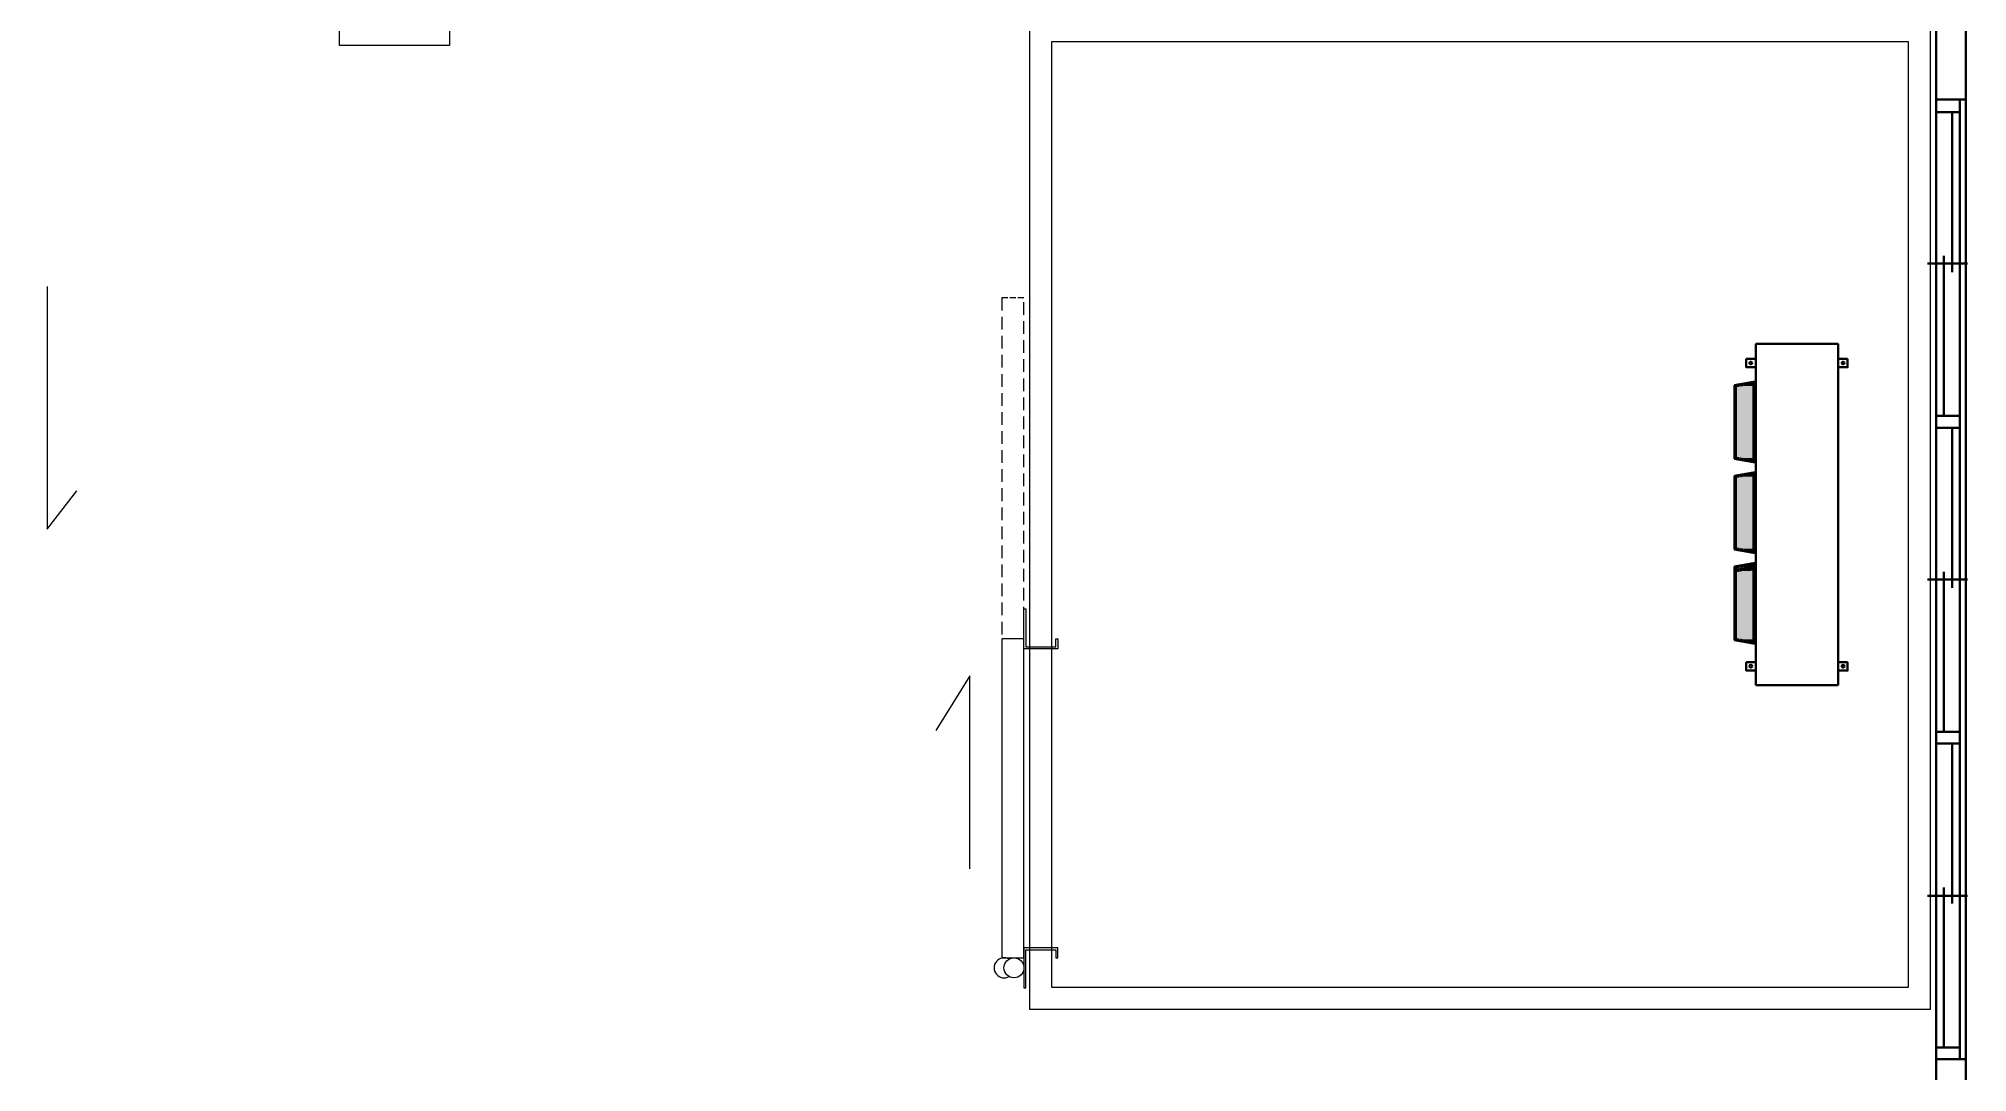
# Model space of a CAD drawing. Header units: millimetres. Extents: x 0 to 31017, y 0 to 21335.
# Drawn here: x 12528 to 13492, y 18697 to 19214 of the extents above; entities that cross this region are included whole.
import ezdxf
from ezdxf import colors
from ezdxf.entities.mleader import LeaderData, LeaderLine
from ezdxf.enums import TextEntityAlignment as Align
from ezdxf.math import Vec2, Vec3

# ---------------------------------------------------------------- set-up
doc = ezdxf.new("R2010")
doc.units = ezdxf.units.MM
for name, pattern in [('1', [4, 3, -1]), ('DASHED', [0.75, 0.5, -0.25]), ('HIDDEN', [9.525, 6.35, -3.175])]:
    doc.linetypes.add(name, pattern=pattern)
doc.layers.add('1', color=7, linetype='Continuous', lineweight=9)
doc.layers.add('添利-門', color=150, linetype='Continuous', lineweight=25)
doc.layers.add('HIDDEN', color=2, linetype='DASHED')
doc.layers.add('PDF_幾何圖形', color=7, linetype='Continuous')
doc.styles.get("Standard").update_dxf_attribs({"font": 'arial.ttf'})

# ---------------------------------------------------------------- blocks, each defined once
blk = doc.blocks.new('3F庫門圖灰底')
at = {"color": 8, "linetype": 'HIDDEN'}
for p, q in [((108193.35, -22487.19), (108193.35, -22657.63)), ((108204.35, -22657.63), (108204.35, -22487.19))]:
    blk.add_line(p, q, dxfattribs=at)
at = {"color": 8, "linetype": '1'}
blk.add_line((108204.35, -22487.19), (108193.35, -22487.19), dxfattribs=at)
at = {"color": 8}
for p, q in [((108204.35, -22657.63), (108193.35, -22657.63)), ((108193.35, -22657.63), (108193.35, -22817.19)), ((108204.35, -22817.19), (108204.35, -22657.63)), ((108177.35, -22676.22), (108160.25, -22703.47)), ((108177.35, -22772.69), (108177.35, -22676.22)), ((108193.35, -22817.19), (108204.35, -22817.19))]:
    blk.add_line(p, q, dxfattribs=at)
for points in [[(108220.35, -22657.63), (108221.35, -22657.63), (108221.35, -22662.63), (108204.35, -22662.63), (108204.35, -22642.63), (108205.35, -22642.63), (108205.35, -22661.63), (108220.35, -22661.63), (108220.35, -22657.63)], [(108220.35, -22817.19), (108221.35, -22817.19), (108221.35, -22812.19), (108204.35, -22812.19), (108204.35, -22832.19), (108205.35, -22832.19), (108205.35, -22813.19), (108220.35, -22813.19), (108220.35, -22817.19)]]:
    blk.add_lwpolyline(points, dxfattribs=at)
blk.add_circle((108199.38, -22822.19), 5, dxfattribs=at)
blk.add_arc((108194.42, -22822.19), 5, 60.20359, 299.7942, dxfattribs=at)
at = {"layer": '添利-門', "color": 8, "linetype": 'Continuous'}
for p, q in [((107715.98, -22481.51), (107715.98, -22602.82)), ((107715.98, -22602.82), (107730.9, -22583.71))]:
    blk.add_line(p, q, dxfattribs=at)
blk = doc.blocks.new('3F機組圖彩色')
at = {"lineweight": 200, "true_color": 0x636466}
h = blk.add_hatch(color=251, dxfattribs=at)
h.dxf.hatch_style = 1
h.paths.add_polyline_path([(95244.73, -28517.14), (95253.69, -28518.77), (95253.69, -28517.34), (95253.69, -28479.78), (95244.73, -28481.41)])
h = blk.add_hatch(color=251, dxfattribs=at)
h.dxf.hatch_style = 1
h.paths.add_polyline_path([(95244.73, -28562.47), (95253.69, -28564.1), (95253.69, -28562.67), (95253.69, -28525.11), (95244.73, -28526.74)])
h = blk.add_hatch(color=251, dxfattribs=at)
h.dxf.hatch_style = 1
h.paths.add_polyline_path([(95244.73, -28607.8), (95253.69, -28609.43), (95253.69, -28608), (95253.69, -28570.44), (95244.73, -28572.07)])
at = {"layer": '1', "lineweight": 200, "true_color": 0x636466}
h = blk.add_hatch(color=251, dxfattribs=at)
h.dxf.hatch_style = 1
h.paths.add_polyline_path([(95253.69, -28479.78), (95253.69, -28481.21), (95244.97, -28481.37)])
h = blk.add_hatch(color=251, dxfattribs=at)
h.dxf.hatch_style = 1
h.paths.add_polyline_path([(95253.69, -28479.78), (95253.69, -28481.21), (95244.97, -28481.37)])
h = blk.add_hatch(color=251, dxfattribs=at)
h.dxf.hatch_style = 1
h.paths.add_polyline_path([(95253.69, -28518.77), (95253.69, -28517.34), (95244.97, -28517.19)])
h = blk.add_hatch(color=251, dxfattribs=at)
h.dxf.hatch_style = 1
h.paths.add_polyline_path([(95253.69, -28525.11), (95253.69, -28526.54), (95244.97, -28526.7)])
h = blk.add_hatch(color=251, dxfattribs=at)
h.dxf.hatch_style = 1
h.paths.add_polyline_path([(95253.69, -28525.11), (95253.69, -28526.54), (95244.97, -28526.7)])
h = blk.add_hatch(color=251, dxfattribs=at)
h.dxf.hatch_style = 1
h.paths.add_polyline_path([(95253.69, -28564.1), (95253.69, -28562.67), (95244.97, -28562.52)])
h = blk.add_hatch(color=251, dxfattribs=at)
h.dxf.hatch_style = 1
h.paths.add_polyline_path([(95253.69, -28570.44), (95253.69, -28571.87), (95244.97, -28572.03)])
h = blk.add_hatch(color=251, dxfattribs=at)
h.dxf.hatch_style = 1
h.paths.add_polyline_path([(95253.69, -28570.44), (95253.69, -28571.87), (95244.97, -28572.03)])
h = blk.add_hatch(color=251, dxfattribs=at)
h.dxf.hatch_style = 1
h.paths.add_polyline_path([(95253.69, -28572.23), (95253.69, -28573.66), (95244.97, -28573.82)])
h = blk.add_hatch(color=251, dxfattribs=at)
h.dxf.hatch_style = 1
h.paths.add_polyline_path([(95253.69, -28572.23), (95253.69, -28573.66), (95244.97, -28573.82)])
h = blk.add_hatch(color=251, dxfattribs=at)
h.dxf.hatch_style = 1
h.paths.add_polyline_path([(95253.69, -28572.23), (95253.69, -28573.66), (95244.97, -28573.82)])
h = blk.add_hatch(color=251, dxfattribs=at)
h.dxf.hatch_style = 1
h.paths.add_polyline_path([(95253.69, -28572.23), (95253.69, -28573.66), (95244.97, -28573.82)])
h = blk.add_hatch(color=251, dxfattribs=at)
h.dxf.hatch_style = 1
h.paths.add_polyline_path([(95253.69, -28609.43), (95253.69, -28608), (95244.97, -28607.84)])
at = {"color": 251, "lineweight": 200, "true_color": 0x636466}
for p, q in [((95244.19, -28491.18), (95244.2, -28491.18)), ((95244.19, -28507.38), (95244.2, -28507.38)), ((95244.19, -28536.51), (95244.2, -28536.51)), ((95244.19, -28552.7), (95244.2, -28552.7)), ((95244.19, -28581.84), (95244.2, -28581.84)), ((95244.19, -28598.03), (95244.2, -28598.03))]:
    blk.add_line(p, q, dxfattribs=at)
for points in [[(95249.98, -28467.66), (95249.98, -28471.88), (95254.74, -28471.88), (95254.74, -28467.66)], [(95300.67, -28467.66), (95300.67, -28471.88), (95295.91, -28471.88), (95295.91, -28467.66)], [(95249.98, -28619.31), (95249.98, -28623.53), (95254.74, -28623.53), (95254.74, -28619.31)], [(95300.67, -28619.31), (95300.67, -28623.53), (95295.91, -28623.53), (95295.91, -28619.31)]]:
    blk.add_lwpolyline(points, close=True, dxfattribs=at)
for centre in [(95252.24, -28469.77), (95298.41, -28469.77), (95252.24, -28621.42), (95298.41, -28621.42)]:
    blk.add_circle(centre, 0.701, dxfattribs=at)
at = {"layer": '1', "color": 251, "lineweight": 200, "true_color": 0x636466}
for p, q in [((95254.74, -28460.27), (95254.74, -28630.92)), ((95295.91, -28460.27), (95254.74, -28460.27)), ((95295.91, -28460.27), (95295.91, -28630.92)), ((95254.74, -28469.77), (95254.74, -28574.11)), ((95253.69, -28479.25), (95244.2, -28480.83)), ((95244.2, -28480.83), (95244.2, -28517.72)), ((95244.73, -28481.41), (95244.73, -28517.14)), ((95244.2, -28517.72), (95253.69, -28519.31)), ((95253.69, -28524.58), (95244.2, -28526.16)), ((95244.2, -28526.16), (95244.2, -28563.05)), ((95244.73, -28526.74), (95244.73, -28562.47)), ((95254.74, -28544.61), (95254.74, -28589.94)), ((95244.2, -28563.05), (95253.69, -28564.64)), ((95253.69, -28569.91), (95244.2, -28571.49)), ((95244.2, -28571.49), (95244.2, -28608.38)), ((95253.69, -28571.7), (95244.2, -28573.28)), ((95253.69, -28571.7), (95244.2, -28573.28)), ((95244.73, -28572.07), (95244.73, -28607.8)), ((95244.2, -28608.38), (95253.69, -28609.96)), ((95254.74, -28630.92), (95295.91, -28630.92))]:
    blk.add_line(p, q, dxfattribs=at)
for points in [[(95254.74, -28479.25), (95253.69, -28479.25), (95253.69, -28519.31), (95254.74, -28519.31)], [(95254.74, -28524.58), (95253.69, -28524.58), (95253.69, -28564.64), (95254.74, -28564.64)], [(95254.74, -28569.91), (95253.69, -28569.91), (95253.69, -28609.96), (95254.74, -28609.96)]]:
    blk.add_lwpolyline(points, close=True, dxfattribs=at)
at = {"layer": 'HIDDEN', "color": 251, "lineweight": 200, "true_color": 0x636466}
for p, q in [((95253.69, -28479.78), (95244.73, -28481.41)), ((95253.69, -28518.77), (95244.73, -28517.14)), ((95253.69, -28525.11), (95244.73, -28526.74)), ((95253.69, -28564.1), (95244.73, -28562.47)), ((95253.69, -28570.44), (95244.73, -28572.07)), ((95253.69, -28572.23), (95244.73, -28573.86)), ((95253.69, -28572.23), (95244.73, -28573.86)), ((95253.69, -28609.43), (95244.73, -28607.8))]:
    blk.add_line(p, q, dxfattribs=at)
for points in [[(95254.21, -28481.21), (95253.69, -28481.21), (95253.69, -28479.52), (95254.21, -28479.52)], [(95254.21, -28517.34), (95253.69, -28517.34), (95253.69, -28519.03), (95254.21, -28519.03)], [(95254.21, -28526.54), (95253.69, -28526.54), (95253.69, -28524.85), (95254.21, -28524.85)], [(95254.21, -28562.67), (95253.69, -28562.67), (95253.69, -28564.36), (95254.21, -28564.36)], [(95254.21, -28571.87), (95253.69, -28571.87), (95253.69, -28570.18), (95254.21, -28570.18)], [(95254.21, -28573.66), (95253.69, -28573.66), (95253.69, -28571.97), (95254.21, -28571.97)], [(95254.21, -28573.66), (95253.69, -28573.66), (95253.69, -28571.97), (95254.21, -28571.97)], [(95254.21, -28608), (95253.69, -28608), (95253.69, -28609.69), (95254.21, -28609.69)]]:
    blk.add_lwpolyline(points, close=True, dxfattribs=at)
blk = doc.blocks.new('3F庫板圖灰底')
at = {"color": 8}
for points in [[(103106.26, -8956.16), (103161.26, -8956.16), (103161.26, -9021.66), (103106.26, -9021.66)], [(103451.48, -9008.72), (103901.48, -9008.72), (103901.48, -9503.72), (103451.48, -9503.72)], [(103462.48, -9019.72), (103890.48, -9019.72), (103890.48, -9492.72), (103462.48, -9492.72)]]:
    blk.add_lwpolyline(points, close=True, dxfattribs=at)
blk = doc.blocks.new('_DetailCallout')
at = {"color": 0, "linetype": 'ByBlock', "lineweight": -2, "transparency": 16777216}
blk.add_line((8, 0), (-8, 0), dxfattribs=at)
blk.add_circle((0, 0), 8, dxfattribs=at)
at = {"color": 0, "transparency": 16777216}
for tag, p in [('視圖號碼', (0, 1)), ('圖紙號碼', (0, -6))]:
    blk.add_attdef(tag, text='', height=3, dxfattribs=at).set_placement(p, align=Align.CENTER)

msp = doc.modelspace()

# ---------------------------------------------------------------- linework, layer by layer
at = {"layer": 'PDF_幾何圖形', "color": 251, "lineweight": 200, "true_color": 0x636466}
for points in [[(13491.4, 19183.71), (13476.59, 19183.71), (13476.59, 19393.21), (13491.4, 19393.21)], [(13491.4, 18703.75), (13491.4, 18263.58), (13476.59, 18263.58), (13476.59, 18703.75)]]:
    msp.add_lwpolyline(points, close=True, dxfattribs=at)
for points in [[(13476.59, 19183.71), (13476.59, 18703.75)], [(13488.44, 19183.71), (13488.44, 18703.75)], [(13491.4, 18703.75), (13491.4, 19183.71)], [(13476.59, 19177.36), (13488.44, 19177.36)], [(13484.63, 19177.36), (13484.63, 19097.37)], [(13480.4, 19025.42), (13480.4, 19105.41)], [(13472.36, 19101.6), (13492.25, 19101.6)], [(13476.59, 19025.42), (13488.44, 19025.42)], [(13488.44, 19019.49), (13476.59, 19019.49)], [(13484.63, 19019.49), (13484.63, 18939.5)], [(13472.36, 18943.73), (13492.25, 18943.73)], [(13480.4, 18867.55), (13480.4, 18947.54)], [(13476.59, 18867.55), (13488.44, 18867.55)], [(13476.59, 18861.62), (13488.44, 18861.62)], [(13484.63, 18861.62), (13484.63, 18781.63)], [(13472.36, 18785.44), (13492.25, 18785.44)], [(13480.4, 18709.68), (13480.4, 18789.67)], [(13476.59, 18709.68), (13488.44, 18709.68)]]:
    msp.add_lwpolyline(points, dxfattribs=at)

# ---------------------------------------------------------------- block references
at = {"color": 251, "lineweight": 200, "true_color": 0x636466}
for name, p in [('3F庫門圖灰底', (-95183.76, 41571.68)), ('3F機組圖彩色', (-81868.32, 47521.67)), ('3F庫板圖灰底', (-90427.89, 28232.3))]:
    msp.add_blockref(name, p, dxfattribs=at)

# ---------------------------------------------------------------- leaders
at = {"color": 175, "true_color": 0x4554a5}
ml = msp.add_multileader_block('Standard', dxfattribs=at)
ml.set_content('_DetailCallout', color=(69, 84, 165), scale=15)
ml.set_attribute('視圖號碼', '冷藏庫', width=0)
ml.set_attribute('圖紙號碼', 'A機', width=0)
ml.set_leader_properties()
ml.build(insert=Vec2(0, 0))
ml.multileader.update_dxf_attribs({"leader_type": 0})
ctx = ml.context
ctx.base_point, ctx.plane_origin = Vec3(13190.86, 19361.87), Vec3(13310.86, 19361.87)
notes = []
notes.append((ctx, [(0, (0, 0, 0), (0, 0), (1, 0), 1, [])]))
ctx.block.insert = Vec3(13310.86, 19361.87)
for ctx, leaders in notes:
    for number, flags, end, landing, length, lines in leaders:
        leader = LeaderData()
        leader.index, (leader.has_last_leader_line, leader.has_dogleg_vector, leader.attachment_direction) = number, flags
        leader.last_leader_point, leader.dogleg_vector, leader.dogleg_length = Vec3(end), Vec3(landing), length
        for number, points, colour, breaks in lines:
            line = LeaderLine()
            line.index, line.vertices, line.color, line.breaks = number, Vec3.list(points), colors.encode_raw_color(colour), breaks
            leader.lines.append(line)
        ctx.leaders.append(leader)

doc.saveas('drawing.dxf')
